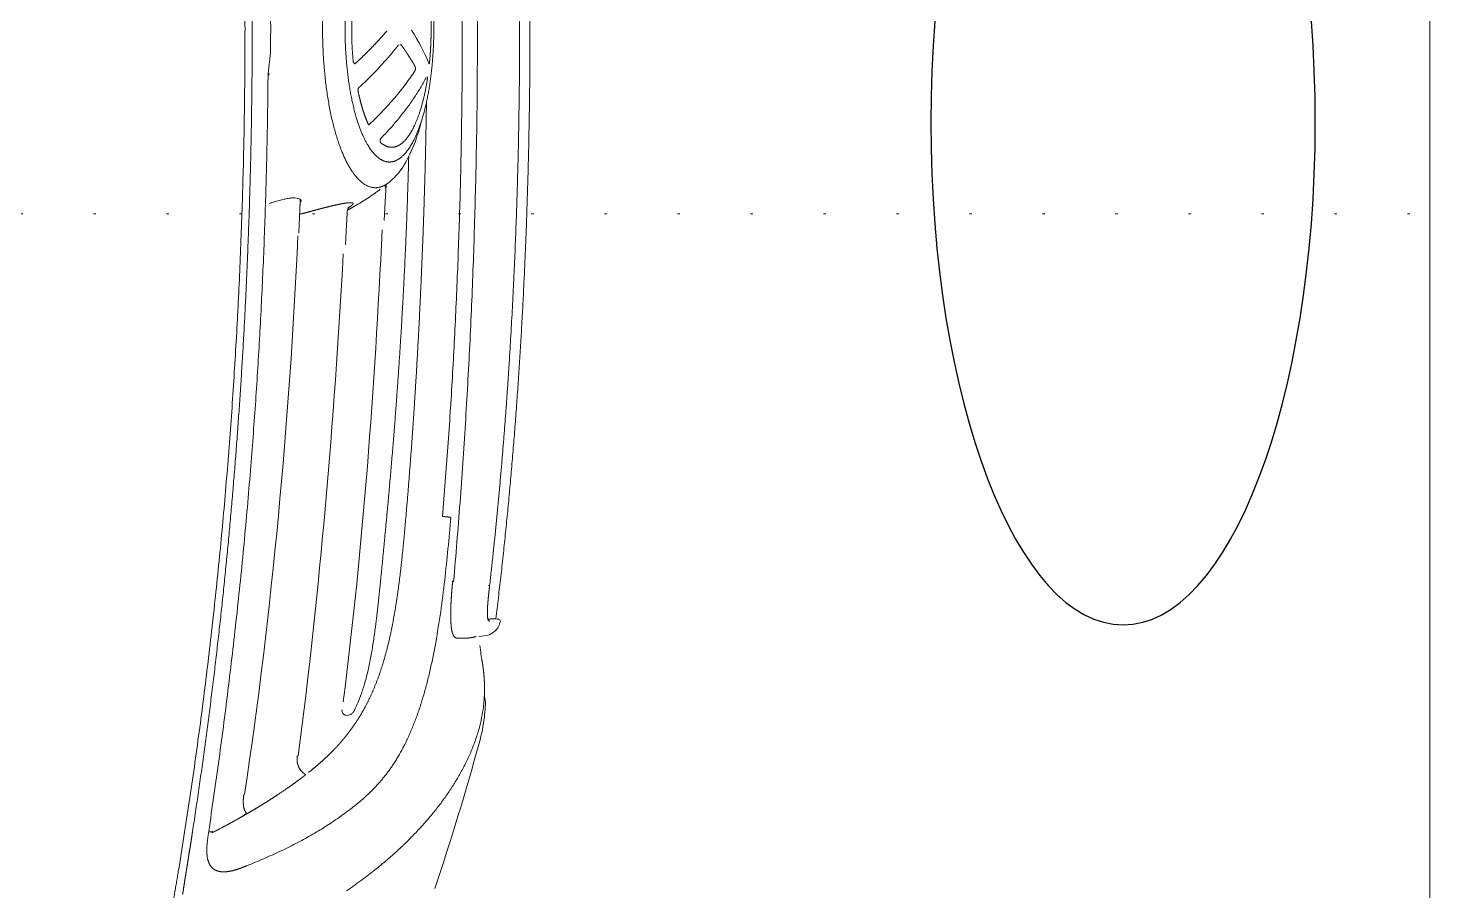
# Model space of a CAD drawing. Extents: x -2012 to 34975, y -1043 to 8321.
# Drawn here: x 31171.9 to 31233.8, y 2199.6 to 2237.7 of the extents above; entities that cross this region are included whole.
import ezdxf
from ezdxf.xclip import XClip

# ---------------------------------------------------------------- set-up
doc = ezdxf.new("R2010")
doc.units = 0
doc.header["$LTSCALE"] = 25
doc.header["$XCLIPFRAME"] = 0
doc.header["$PDMODE"] = 1
doc.linetypes.add('DOT2', pattern=[0.125, 0, -0.125])
doc.layers.get('0').update_dxf_attribs({"color": 9, "lineweight": 9})
for name, color, linetype, lineweight in [('04', 9, 'Continuous', 9), ('06D', 9, 'Continuous', 9), ('20', 9, 'DOT2', 9), ('E-LİNYE', 7, 'Continuous', 30)]:
    doc.layers.add(name, color=color, linetype=linetype, lineweight=lineweight)

# ---------------------------------------------------------------- blocks, each defined once
blk = doc.blocks.new('p-araba-polo')
for p, q in [((0.1157, -0.01977), (0.11462, -0.01066)), ((0.0636, -0.06898), (0.06387, -0.07386)), ((0.06387, -0.07388), (0.06438, -0.08475)), ((0.06854, -0.07272), (0.06886, -0.07295)), ((0.08109, -0.08663), (0.08157, -0.09555)), ((0.01422, -0.2609), (0.01391, -0.26097)), ((0.01508, -0.26079), (0.01402, -0.26094)), ((0.01503, -0.26079), (0.01425, -0.2609)), ((0.01831, -0.26121), (0.0184, -0.2612)), ((0.02002, -0.30334), (0.02013, -0.30423))]:
    blk.add_line(p, q)
at = {"flags": 128}
blk.add_lwpolyline([(0.08077, -0.08162), (0.08096, -0.08412), (0.08109, -0.08662)], dxfattribs=at)
for points, degree, knots in [([(0.15535, 0.37241), (0.15371, 0.36215), (0.15042, 0.34164), (0.14607, 0.31078), (0.14215, 0.27986), (0.13867, 0.24889), (0.13562, 0.21788), (0.133, 0.18682), (0.13079, 0.15573), (0.12899, 0.12462), (0.1276, 0.09348), (0.12662, 0.06233), (0.126, 0.03117), (0.12593, 0.01039), (0.12589, 0)], 3, [0, 0, 0, 0, 0.083333, 0.166666, 0.25, 0.333333, 0.416666, 0.5, 0.583333, 0.666666, 0.75, 0.833333, 0.916667, 1, 1, 1, 1]), ([(0.02319, 0), (0.02323, 0.01165), (0.02332, 0.03494), (0.02397, 0.06987), (0.02503, 0.10479), (0.02653, 0.1397), (0.02847, 0.17458), (0.03081, 0.20944), (0.03275, 0.23265), (0.03372, 0.24425)], 3, [0, 0, 0, 0, 0.142868, 0.285725, 0.428582, 0.571438, 0.714291, 0.857142, 1, 1, 1, 1]), ([(0.03859, 0.21554), (0.03779, 0.20529), (0.03618, 0.1848), (0.03423, 0.15403), (0.03262, 0.12325), (0.03139, 0.09244), (0.03052, 0.06163), (0.02999, 0.03082), (0.02993, 0.01027), (0.0299, 0)], 3, [0, 0, 0, 0, 0.14291, 0.285803, 0.428665, 0.571538, 0.714372, 0.857182, 1, 1, 1, 1]), ([(0.07876, 0), (0.07875, 0.00123), (0.07874, 0.0037), (0.0786, 0.00739), (0.07838, 0.01104), (0.07817, 0.01342), (0.07806, 0.01461)], 3, [0, 0, 0, 0, 0.25, 0.5, 0.75, 1, 1, 1, 1]), ([(0.11455, 0), (0.11456, 0.00178), (0.11456, 0.00534), (0.1146, 0.00889), (0.11462, 0.01066)], 3, [0, 0, 0, 0, 0.5, 1, 1, 1, 1]), ([(0.02319, 0), (0.02323, -0.01165), (0.02332, -0.03494), (0.02397, -0.06987), (0.02503, -0.10479), (0.02653, -0.1397), (0.02847, -0.17458), (0.03081, -0.20944), (0.03275, -0.23265), (0.03372, -0.24425)], 3, [0, 0, 0, 0, 0.142868, 0.285725, 0.428582, 0.571438, 0.714291, 0.857142, 1, 1, 1, 1]), ([(0.03859, -0.21554), (0.03779, -0.20529), (0.03618, -0.1848), (0.03423, -0.15403), (0.03262, -0.12324), (0.03139, -0.09244), (0.03052, -0.06163), (0.02999, -0.03082), (0.02993, -0.01027), (0.0299, 0)], 3, [0, 0, 0, 0, 0.14291, 0.285803, 0.428665, 0.571538, 0.714372, 0.857182, 1, 1, 1, 1]), ([(0.07876, 0), (0.07875, -0.00123), (0.07874, -0.0037), (0.0786, -0.00739), (0.07838, -0.01104), (0.07817, -0.01342), (0.07806, -0.01461)], 3, [0, 0, 0, 0, 0.25, 0.5, 0.75, 1, 1, 1, 1]), ([(0.11455, 0), (0.11456, -0.00178), (0.11456, -0.00534), (0.1146, -0.00888), (0.11462, -0.01066)], 3, [0, 0, 0, 0, 0.5, 1, 1, 1, 1]), ([(0.15535, -0.37241), (0.15371, -0.36215), (0.15042, -0.34164), (0.14607, -0.31078), (0.14215, -0.27986), (0.13867, -0.24889), (0.13562, -0.21788), (0.133, -0.18682), (0.13079, -0.15573), (0.12899, -0.12462), (0.1276, -0.09348), (0.12662, -0.06233), (0.126, -0.03117), (0.12593, -0.01039), (0.12589, 0)], 3, [0, 0, 0, 0, 0.083333, 0.166666, 0.25, 0.333333, 0.416666, 0.5, 0.583333, 0.666666, 0.75, 0.833333, 0.916667, 1, 1, 1, 1]), ([(0.07565, -0.02604), (0.07398, -0.02447), (0.07064, -0.02134), (0.06608, -0.01661), (0.06182, -0.01188), (0.05929, -0.00871), (0.05803, -0.00713)], 3, [0, 0, 0, 0, 0.25, 0.5, 0.750001, 1, 1, 1, 1]), ([(0.05847, -0.00759), (0.05844, -0.00759), (0.0584, -0.00758), (0.0584, -0.00761), (0.05841, -0.00762)], 3, [0, 0, 0, 0, 0.500023, 1, 1, 1, 1]), ([(0.04437, -0.01477), (0.04439, -0.0149), (0.04442, -0.01517), (0.0445, -0.01543), (0.04459, -0.01554), (0.04464, -0.01545), (0.04467, -0.01541)], 3, [0, 0, 0, 0, 0.250017, 0.50001, 0.749992, 1, 1, 1, 1]), ([(0.07806, -0.01461), (0.07801, -0.01474), (0.07791, -0.01501), (0.07775, -0.01496), (0.07768, -0.01494)], 3, [0, 0, 0, 0, 0.500677, 1, 1, 1, 1]), ([(0.04536, -0.02149), (0.04535, -0.02157), (0.04533, -0.02174), (0.04533, -0.02205), (0.04535, -0.02238), (0.04537, -0.02258), (0.04539, -0.02268)], 3, [0, 0, 0, 0, 0.252843, 0.501765, 0.750957, 1, 1, 1, 1]), ([(0.04557, -0.02131), (0.04555, -0.02128), (0.0455, -0.02121), (0.04544, -0.02122), (0.04539, -0.02131), (0.04537, -0.02143), (0.04536, -0.02149)], 3, [0, 0, 0, 0, 0.250438, 0.501916, 0.753209, 1, 1, 1, 1]), ([(0.04593, -0.02173), (0.04675, -0.02323), (0.04839, -0.02623), (0.05128, -0.03074), (0.05448, -0.03526), (0.05803, -0.03978), (0.06189, -0.04429), (0.06473, -0.04729), (0.06616, -0.04879)], 3, [0, 0, 0, 0, 0.16668, 0.33334, 0.5, 0.66666, 0.83332, 1, 1, 1, 1]), ([(0.0508, -0.01862), (0.05147, -0.01961), (0.0528, -0.02159), (0.0557, -0.02556), (0.05967, -0.03052), (0.06413, -0.03547), (0.06796, -0.03943), (0.06999, -0.0414), (0.07101, -0.04238)], 3, [0, 0, 0, 0, 0.125004, 0.250006, 0.499999, 0.749992, 0.874995, 1, 1, 1, 1]), ([(0.08008, -0.02337), (0.08008, -0.02337), (0.08008, -0.02337), (0.08008, -0.02337), (0.08008, -0.02337), (0.08008, -0.02337), (0.08008, -0.02337)], 3, [0, 0, 0, 0, 1, 1, 1, 1, 1, 1, 1]), ([(0.08008, -0.02338), (0.08008, -0.02338), (0.08008, -0.02338), (0.08008, -0.02338), (0.08008, -0.02338), (0.08008, -0.02338), (0.08008, -0.02338)], 3, [0, 0, 0, 0, 1, 1, 1, 1, 1, 1, 1]), ([(0.08022, -0.02243), (0.08022, -0.02243), (0.08022, -0.02243), (0.08022, -0.02243), (0.08022, -0.02243), (0.08022, -0.02243), (0.08022, -0.02243)], 3, [0, 0, 0, 0, 1, 1, 1, 1, 1, 1, 1]), ([(0.08034, -0.02153), (0.08034, -0.02153), (0.08034, -0.02153), (0.08034, -0.02153), (0.08034, -0.02153), (0.08034, -0.02153), (0.08034, -0.02153)], 3, [0, 0, 0, 0, 1, 1, 1, 1, 1, 1, 1]), ([(0.08034, -0.02153), (0.08034, -0.02153), (0.08034, -0.02153), (0.08034, -0.02153), (0.08034, -0.02153), (0.08034, -0.02153), (0.08034, -0.02153)], 3, [0, 0, 0, 0, 1, 1, 1, 1, 1, 1, 1]), ([(0.12331, -0.19317), (0.12257, -0.18355), (0.1211, -0.16432), (0.11934, -0.13544), (0.11789, -0.10654), (0.11681, -0.07763), (0.11603, -0.04871), (0.11581, -0.02942), (0.1157, -0.01977)], 3, [0, 0, 0, 0, 0.166667, 0.333329, 0.499994, 0.666662, 0.833329, 1, 1, 1, 1]), ([(0.07595, -0.02748), (0.07597, -0.02735), (0.076, -0.02709), (0.07595, -0.02665), (0.07583, -0.02626), (0.07571, -0.02611), (0.07565, -0.02604)], 3, [0, 0, 0, 0, 0.250006, 0.500022, 0.750005, 1, 1, 1, 1]), ([(0.048, -0.04094), (0.05018, -0.04959), (0.05426, -0.05961), (0.05988, -0.06592), (0.06207, -0.06774)], 3, [0, 0, 0, 0, 0.724927, 1, 1, 1, 1]), ([(0.07101, -0.04238), (0.07105, -0.04241), (0.07112, -0.04247), (0.07123, -0.04247), (0.07133, -0.04241), (0.07139, -0.04232), (0.07141, -0.04227)], 3, [0, 0, 0, 0, 0.250044, 0.499974, 0.749882, 1, 1, 1, 1]), ([(0.06616, -0.04935), (0.06615, -0.04925), (0.06612, -0.04905), (0.06604, -0.04878), (0.06594, -0.04855), (0.06586, -0.04845), (0.06582, -0.0484)], 3, [0, 0, 0, 0, 0.249941, 0.499809, 0.750049, 1, 1, 1, 1]), ([(0.08058, -0.08018), (0.07851, -0.07902), (0.07436, -0.0767), (0.0707, -0.07421), (0.06887, -0.07296)], 3, [0, 0, 0, 0, 0.497743, 1, 1, 1, 1]), ([(0.08063, -0.07935), (0.08057, -0.07931), (0.08015, -0.07902), (0.07942, -0.07822), (0.08107, -0.08062), (0.08077, -0.08162)], 3, [0, 0, 0, 0, 0.049965, 0.344308, 1, 1, 1, 1]), ([(0.10149, -0.07539), (0.10181, -0.07523), (0.10246, -0.07491), (0.10383, -0.07473), (0.10544, -0.07479), (0.10723, -0.07505), (0.10848, -0.07533), (0.10911, -0.07547)], 3, [0, 0, 0, 0, 0.19954, 0.398751, 0.598409, 0.798825, 1, 1, 1, 1]), ([(0.10911, -0.07547), (0.10986, -0.07566), (0.11136, -0.07604), (0.11341, -0.07666), (0.11472, -0.07708), (0.11525, -0.07726)], 3, [0, 0, 0, 0, 0.371057, 0.742346, 1, 1, 1, 1]), ([(0.14194, -0.35489), (0.14038, -0.34415), (0.13726, -0.32267), (0.1331, -0.29037), (0.12936, -0.25802), (0.12604, -0.22562), (0.12422, -0.20399), (0.12331, -0.19317)], 3, [0, 0, 0, 0, 0.2, 0.4, 0.6, 0.8, 1, 1, 1, 1]), ([(0.03499, -0.21596), (0.03539, -0.22059), (0.03619, -0.22988), (0.03764, -0.24381), (0.03936, -0.25775), (0.04088, -0.26679), (0.04165, -0.27132)], 3, [0, 0, 0, 0, 0.247766, 0.497058, 0.747807, 1, 1, 1, 1]), ([(0.03497, -0.26164), (0.03499, -0.26094), (0.03504, -0.25954), (0.03502, -0.25729), (0.03495, -0.25499), (0.03487, -0.25343), (0.03483, -0.25265)], 3, [0, 0, 0, 0, 0.251327, 0.501735, 0.751271, 1, 1, 1, 1]), ([(0.01309, -0.2618), (0.0133, -0.26283), (0.01419, -0.26501), (0.01736, -0.26792), (0.01902, -0.26832), (0.02261, -0.26858)], 3, [0, 0, 0, 0, 0.07302, 0.262364, 1, 1, 1, 1]), ([(0.01398, -0.26095), (0.01399, -0.26095), (0.014, -0.26095), (0.01401, -0.26095), (0.01402, -0.26094)], 2, [0, 0, 0, 0.5, 0.5, 1, 1, 1]), ([(0.03376, -0.26826), (0.03391, -0.26794), (0.03421, -0.26731), (0.03457, -0.2658), (0.03484, -0.26392), (0.03493, -0.2624), (0.03497, -0.26164)], 3, [0, 0, 0, 0, 0.249651, 0.50002, 0.750356, 1, 1, 1, 1]), ([(0.06837, -0.265), (0.06866, -0.26712), (0.06923, -0.27135), (0.07026, -0.27751), (0.07147, -0.28345), (0.07291, -0.28911), (0.07443, -0.29383), (0.07594, -0.29774), (0.07691, -0.29982), (0.07741, -0.30088)], 3, [0, 0, 0, 0, 0.158147, 0.316114, 0.473938, 0.631662, 0.789307, 0.893445, 1, 1, 1, 1]), ([(0.01999, -0.26657), (0.01999, -0.26657), (0.01999, -0.26657), (0.01999, -0.26657), (0.01999, -0.26657), (0.01999, -0.26657), (0.01999, -0.26657), (0.01999, -0.26657), (0.01999, -0.26657), (0.01999, -0.26657), (0.01999, -0.26657)], 5, [0, 0, 0, 0, 0, 0, 1, 1, 1, 1, 1, 1, 1, 1, 1, 1, 1]), ([(0.01999, -0.26657), (0.01999, -0.26657), (0.01999, -0.26657), (0.01999, -0.26657), (0.01999, -0.26657), (0.01999, -0.26657), (0.01999, -0.26657), (0.01999, -0.26657), (0.01999, -0.26657), (0.01999, -0.26657), (0.01999, -0.26657)], 5, [0, 0, 0, 0, 0, 0, 1, 1, 1, 1, 1, 1, 1, 1, 1, 1, 1]), ([(0.0239, -0.26865), (0.02396, -0.26867), (0.02449, -0.26882), (0.02513, -0.26895), (0.0257, -0.26906)], 3, [0, 0, 0, 0, 0.111026, 1, 1, 1, 1]), ([(0.02465, -0.26849), (0.02465, -0.26849), (0.02465, -0.26849), (0.02465, -0.26849), (0.02465, -0.26849), (0.02465, -0.26849), (0.02465, -0.26849)], 3, [0, 0, 0, 0, 1, 1, 1, 1, 1, 1, 1]), ([(0.03194, -0.26932), (0.03225, -0.26933), (0.03288, -0.26935), (0.03347, -0.26862), (0.03376, -0.26826)], 3, [0, 0, 0, 0, 0.496902, 1, 1, 1, 1]), ([(0.04165, -0.27132), (0.04203, -0.27334), (0.04278, -0.27737), (0.04406, -0.28325), (0.04544, -0.28896), (0.04694, -0.29445), (0.04857, -0.29971), (0.0503, -0.30474), (0.05156, -0.30787), (0.05219, -0.30944)], 3, [0, 0, 0, 0, 0.14299, 0.285846, 0.42866, 0.571442, 0.714235, 0.857051, 1, 1, 1, 1]), ([(0.02048, -0.29888), (0.02041, -0.29825), (0.02028, -0.29696), (0.02021, -0.29567), (0.02017, -0.29502)], 3, [0, 0, 0, 0, 0.490502, 1, 1, 1, 1]), ([(0.03087, -0.32921), (0.02996, -0.32752), (0.02813, -0.32416), (0.02588, -0.31916), (0.02397, -0.3142), (0.02245, -0.3093), (0.02127, -0.30444), (0.0208, -0.30124), (0.02057, -0.29965)], 3, [0, 0, 0, 0, 0.166666, 0.333333, 0.5, 0.666667, 0.833333, 1, 1, 1, 1]), ([(0.07829, -0.30231), (0.07842, -0.30245), (0.07868, -0.30272), (0.07901, -0.30293), (0.07917, -0.30303)], 3, [0, 0, 0, 0, 0.498736, 1, 1, 1, 1]), ([(0.07917, -0.30303), (0.0795, -0.30317), (0.08014, -0.30346), (0.08126, -0.30351), (0.08184, -0.30323), (0.08213, -0.30309)], 3, [0, 0, 0, 0, 0.334219, 0.667128, 1, 1, 1, 1]), ([(0.08213, -0.30309), (0.08231, -0.30294), (0.08266, -0.30264), (0.08298, -0.30186), (0.08305, -0.30126), (0.08309, -0.30097)], 3, [0, 0, 0, 0, 0.331791, 0.664325, 1, 1, 1, 1]), ([(0.05406, -0.35898), (0.05263, -0.35753), (0.04977, -0.35464), (0.04589, -0.35034), (0.0423, -0.34605), (0.03901, -0.3418), (0.03602, -0.33757), (0.03327, -0.33337), (0.03167, -0.33059), (0.03087, -0.32921)], 3, [0, 0, 0, 0, 0.142856, 0.285712, 0.428569, 0.571427, 0.714284, 0.857142, 1, 1, 1, 1]), ([(0.0785, -0.34425), (0.08038, -0.34568), (0.08415, -0.34852), (0.09024, -0.35258), (0.09664, -0.35644), (0.10334, -0.3601), (0.11033, -0.36355), (0.11757, -0.36683), (0.12258, -0.36889), (0.12509, -0.36991)], 3, [0, 0, 0, 0, 0.142744, 0.285902, 0.429075, 0.572117, 0.714996, 0.857678, 1, 1, 1, 1]), ([(0.12523, -0.34664), (0.1257, -0.34703), (0.12663, -0.34782), (0.12772, -0.34846), (0.12827, -0.34879)], 3, [0, 0, 0, 0, 0.497077, 1, 1, 1, 1]), ([(0.14187, -0.35443), (0.14187, -0.35443), (0.14187, -0.35443), (0.14187, -0.35443), (0.14187, -0.35443), (0.14187, -0.35443), (0.14187, -0.35443), (0.14187, -0.35443), (0.14187, -0.35443), (0.14187, -0.35443), (0.14187, -0.35443)], 5, [0, 0, 0, 0, 0, 0, 1, 1, 1, 1, 1, 1.000001, 1.000001, 1.000001, 1.000001, 1.000001, 1.000001]), ([(0.14187, -0.35443), (0.14187, -0.35443), (0.14187, -0.35443), (0.14187, -0.35443), (0.14187, -0.35443), (0.14187, -0.35443), (0.14187, -0.35443), (0.14187, -0.35443), (0.14187, -0.35443), (0.14187, -0.35443), (0.14187, -0.35443)], 5, [0, 0, 0, 0, 0, 0, 1, 1, 1, 1, 1, 1.000001, 1.000001, 1.000001, 1.000001, 1.000001, 1.000001]), ([(0.15164, -0.37105), (0.15194, -0.37296), (0.15256, -0.37679), (0.15315, -0.38062), (0.15345, -0.38254)], 3, [0, 0, 0, 0, 0.500002, 1, 1, 1, 1])]:
    blk.add_open_spline(points, degree=degree, knots=knots)
for points, degree in [([(0.12271, 0), (0.12272, 0.07123), (0.12528, 0.14246), (0.13042, 0.21356), (0.13824, 0.28443), (0.14908, 0.35484)], 5), ([(0.01508, 0.26079), (0.0105, 0.2237), (0.00687, 0.18651), (0.00409, 0.14926), (0.00205, 0.11197), (0.00069, 0.07466), (0, 0.03733), (0, 0)], 7), ([(0.00457, 0), (0.00457, 0.04924), (0.00586, 0.09856), (0.00836, 0.14784), (0.01224, 0.19704), (0.01783, 0.24604)], 5), ([(0.06162, 0.06735), (0.06757, 0.07265), (0.07406, 0.07241), (0.08041, 0.06604), (0.08585, 0.05387), (0.08973, 0.03731), (0.09163, 0.01856), (0.09163, 0)], 7), ([(0.04249, 0), (0.04249, 0.01509), (0.04403, 0.03018), (0.04712, 0.04349), (0.05145, 0.05322), (0.05641, 0.05836), (0.06143, 0.05887)], 6), ([(0.06143, 0.05887), (0.06667, 0.05941), (0.07196, 0.05488), (0.07664, 0.04523), (0.08001, 0.03151), (0.08169, 0.01575), (0.08169, 0)], 6), ([(0.04437, 0.01477), (0.04417, 0.01272), (0.044, 0.01064), (0.04387, 0.00853), (0.04377, 0.00641), (0.0437, 0.00428), (0.04367, 0.00214), (0.04367, 0)], 7), ([(0, 0), (-0.00005, 0), (-0.00006, 0), (-0.00005, 0), (-0.00003, 0), (0, 0)], 5), ([(0, 0), (-0.00005, 0), (-0.00006, 0), (-0.00005, 0), (-0.00003, 0), (0, 0)], 5), ([(0.01508, -0.26079), (0.0105, -0.2237), (0.00687, -0.18651), (0.00409, -0.14926), (0.00205, -0.11197), (0.00069, -0.07466), (0, -0.03733), (0, 0)], 7), ([(0.00457, 0), (0.00457, -0.04924), (0.00586, -0.09856), (0.00836, -0.14784), (0.01224, -0.19704), (0.01783, -0.24604)], 5), ([(0.04249, 0), (0.04249, -0.01509), (0.04403, -0.03018), (0.04712, -0.04349), (0.05145, -0.05321), (0.05641, -0.05836), (0.06143, -0.05887)], 6), ([(0.04437, -0.01477), (0.04417, -0.01272), (0.044, -0.01064), (0.04387, -0.00853), (0.04377, -0.00641), (0.0437, -0.00428), (0.04367, -0.00214), (0.04367, 0)], 7), ([(0.06143, -0.05887), (0.06667, -0.0594), (0.07196, -0.05488), (0.07664, -0.04523), (0.08001, -0.03151), (0.08169, -0.01575), (0.08169, 0)], 6), ([(0.06162, -0.06735), (0.06757, -0.07265), (0.07406, -0.07241), (0.08041, -0.06604), (0.08585, -0.05387), (0.08973, -0.03731), (0.09163, -0.01855), (0.09163, 0)], 7), ([(0.12271, 0), (0.12272, -0.07123), (0.12528, -0.14246), (0.13042, -0.21356), (0.13824, -0.28443), (0.14908, -0.35484)], 5), ([(0.05237, -0.00064), (0.04922, -0.0055), (0.04666, -0.01037), (0.04469, -0.01521)], 3), ([(0.07722, -0.01541), (0.07498, -0.01335), (0.07282, -0.01129), (0.07073, -0.00922), (0.06872, -0.00714), (0.06679, -0.00507), (0.06495, -0.00299), (0.06318, -0.00091)], 7), ([(0.05071, -0.01679), (0.05148, -0.01541), (0.05229, -0.01403), (0.05314, -0.01266), (0.05402, -0.01128), (0.05494, -0.00989), (0.05589, -0.00851), (0.05688, -0.00713)], 7), ([(0.05749, -0.00712), (0.05724, -0.00709), (0.05697, -0.00701), (0.05688, -0.00713)], 3), ([(0.05688, -0.00713), (0.05697, -0.00701), (0.05724, -0.00709), (0.05749, -0.00712)], 3), ([(0.04467, -0.01541), (0.04463, -0.01551), (0.04458, -0.01554), (0.04453, -0.01551), (0.04448, -0.01539), (0.04443, -0.01522), (0.0444, -0.01501), (0.04437, -0.01477)], 7), ([(0.0506, -0.01775), (0.05059, -0.01758), (0.05059, -0.0174), (0.0506, -0.01723), (0.05061, -0.01708), (0.05064, -0.01696), (0.05067, -0.01686), (0.05071, -0.01679)], 7), ([(0.0508, -0.01862), (0.05076, -0.01855), (0.05072, -0.01846), (0.05069, -0.01835), (0.05065, -0.01822), (0.05063, -0.01807), (0.05061, -0.01792), (0.0506, -0.01775)], 7), ([(0.07783, -0.01477), (0.07781, -0.01501), (0.07775, -0.01522), (0.07768, -0.01539), (0.07756, -0.01551), (0.07745, -0.01554), (0.07733, -0.01551), (0.07722, -0.01541)], 7), ([(0.07768, -0.01494), (0.07773, -0.01499), (0.0778, -0.01501), (0.07786, -0.01499), (0.07793, -0.01493), (0.07799, -0.01484), (0.07803, -0.01473), (0.07806, -0.01461)], 7), ([(0.04539, -0.02268), (0.04536, -0.02251), (0.04534, -0.02233), (0.04533, -0.02214), (0.04532, -0.02195), (0.04533, -0.02178), (0.04534, -0.02162), (0.04536, -0.02149)], 7), ([(0.04536, -0.02149), (0.04537, -0.02138), (0.0454, -0.02129), (0.04543, -0.02122), (0.04546, -0.0212), (0.0455, -0.0212), (0.04553, -0.02124), (0.04557, -0.02131)], 7), ([(0.06601, -0.05027), (0.06264, -0.05324), (0.05904, -0.05386), (0.05544, -0.05185), (0.05206, -0.04739), (0.04917, -0.04061), (0.0469, -0.03219), (0.04539, -0.02268)], 7), ([(0.11564, -0.01992), (0.11533, -0.01994), (0.11515, -0.01999), (0.11511, -0.02009), (0.11525, -0.02021), (0.11559, -0.02035)], 5), ([(0.11564, -0.01992), (0.11533, -0.01994), (0.11515, -0.01999), (0.11511, -0.02009), (0.11525, -0.02021), (0.11559, -0.02035)], 5), ([(0.11559, -0.02035), (0.11562, -0.02023), (0.11564, -0.02011), (0.11566, -0.01999), (0.11568, -0.01987), (0.1157, -0.01977)], 5), ([(0.07595, -0.02748), (0.07545, -0.02994), (0.07489, -0.03231), (0.07428, -0.03457), (0.07363, -0.0367), (0.07293, -0.0387), (0.07219, -0.04056), (0.07141, -0.04227)], 7), ([(0.05472, -0.21463), (0.05276, -0.19201), (0.05109, -0.16934), (0.04966, -0.14664), (0.04846, -0.12392), (0.04745, -0.10118), (0.04665, -0.07843), (0.04607, -0.05568), (0.04574, -0.03292)], 8), ([(0.04574, -0.03292), (0.04607, -0.05568), (0.04665, -0.07843), (0.04745, -0.10118), (0.04846, -0.12392), (0.04966, -0.14664), (0.05109, -0.16934), (0.05276, -0.19201), (0.05472, -0.21463)], 8), ([(0.07141, -0.04227), (0.07137, -0.04236), (0.07133, -0.04243), (0.07127, -0.04248), (0.0712, -0.0425), (0.07113, -0.04248), (0.07107, -0.04244), (0.07101, -0.04238)], 7), ([(0.06616, -0.04935), (0.06618, -0.04954), (0.06619, -0.04972), (0.06618, -0.04989), (0.06615, -0.05002), (0.06611, -0.05013), (0.06607, -0.05022), (0.06601, -0.05027)], 7), ([(0.06311, -0.21382), (0.0613, -0.19427), (0.05965, -0.17468), (0.05811, -0.15505), (0.05683, -0.13538), (0.0557, -0.11569), (0.05477, -0.09598), (0.05407, -0.07626), (0.05357, -0.05655)], 8), ([(0.05357, -0.05655), (0.05407, -0.07626), (0.05477, -0.09598), (0.0557, -0.11569), (0.05683, -0.13538), (0.05811, -0.15505), (0.05965, -0.17468), (0.0613, -0.19427), (0.06311, -0.21382)], 8), ([(0.0636, -0.06896), (0.06362, -0.06909), (0.06365, -0.06925), (0.0637, -0.06941), (0.06376, -0.06958), (0.06384, -0.06976), (0.06393, -0.06994), (0.06402, -0.07013)], 7), ([(0.06887, -0.07296), (0.06796, -0.07229), (0.06705, -0.07162), (0.06618, -0.07095)], 3), ([(0.06885, -0.07294), (0.06885, -0.07295), (0.06886, -0.07295), (0.06887, -0.07296)], 3), ([(0.06885, -0.07294), (0.06885, -0.07295), (0.06886, -0.07295), (0.06887, -0.07296)], 3), ([(0.07865, -0.07693), (0.07826, -0.07699), (0.07796, -0.07707), (0.07788, -0.07726), (0.07808, -0.07756), (0.07853, -0.07796), (0.07918, -0.07844), (0.07998, -0.07896)], 7), ([(0.07865, -0.07693), (0.07826, -0.07699), (0.07796, -0.07707), (0.07788, -0.07726), (0.07808, -0.07756), (0.07853, -0.07796), (0.07918, -0.07844), (0.07998, -0.07896)], 7), ([(0.08519, -0.07775), (0.08397, -0.07749), (0.08282, -0.07726), (0.08176, -0.07708), (0.08079, -0.07694), (0.07993, -0.07687), (0.07921, -0.07686), (0.07865, -0.07693)], 7), ([(0.08519, -0.07775), (0.0864, -0.07802), (0.08768, -0.07831), (0.089, -0.07864), (0.09037, -0.07899), (0.09178, -0.07935), (0.0932, -0.07973), (0.09465, -0.08012)], 7), ([(0.10138, -0.08192), (0.1004, -0.08166), (0.09943, -0.0814), (0.09846, -0.08114), (0.0975, -0.08088), (0.09655, -0.08062), (0.09559, -0.08037), (0.09465, -0.08012)], 7), ([(0.10149, -0.07539), (0.10134, -0.07549), (0.10119, -0.07559), (0.10109, -0.07573), (0.10106, -0.0759), (0.1011, -0.0761), (0.10121, -0.07632), (0.10138, -0.07656)], 7), ([(0.10149, -0.07539), (0.10164, -0.07912), (0.1018, -0.08284), (0.10196, -0.08657), (0.10213, -0.0903)], 4), ([(0.06529, -0.08893), (0.0687, -0.15862), (0.07363, -0.22828), (0.08254, -0.2975)], 3), ([(0.1025, -0.09158), (0.10631, -0.1742), (0.11391, -0.25667), (0.12608, -0.33849)], 3), ([(0.08248, -0.09953), (0.08654, -0.17365), (0.09271, -0.24768), (0.10242, -0.32128)], 3), ([(0.03859, -0.21554), (0.03749, -0.21565), (0.03639, -0.21576), (0.03565, -0.21584), (0.03532, -0.2159), (0.03499, -0.21596)], 5), ([(0.03859, -0.21554), (0.03749, -0.21565), (0.03639, -0.21576), (0.03565, -0.21584), (0.03532, -0.2159), (0.03499, -0.21596)], 5), ([(0.05472, -0.21463), (0.05545, -0.223), (0.05619, -0.23116), (0.057, -0.23901), (0.05791, -0.2466), (0.05894, -0.25375), (0.06014, -0.26062), (0.06152, -0.26706)], 7), ([(0.06311, -0.21382), (0.06401, -0.22347), (0.06489, -0.23274), (0.06574, -0.24156), (0.06657, -0.24988), (0.06741, -0.25769), (0.06837, -0.265)], 6), ([(0.01783, -0.24604), (0.01779, -0.24604), (0.01798, -0.24602), (0.01826, -0.24599)], 3), ([(0.01783, -0.24604), (0.01805, -0.24795), (0.01827, -0.24986), (0.01847, -0.25175), (0.01864, -0.25355), (0.01876, -0.25522), (0.01882, -0.2567), (0.01883, -0.25795)], 7), ([(0.03372, -0.24425), (0.03385, -0.24424), (0.03396, -0.24423), (0.03408, -0.24422), (0.03414, -0.24422), (0.03417, -0.24421)], 5), ([(0.03417, -0.24421), (0.03414, -0.24422), (0.03408, -0.24422), (0.03396, -0.24423), (0.03385, -0.24424), (0.03372, -0.24425)], 5), ([(0.03417, -0.24421), (0.03432, -0.24589), (0.03447, -0.24758), (0.03461, -0.24927), (0.03473, -0.25096), (0.03483, -0.25265)], 5), ([(0.03483, -0.25265), (0.03494, -0.25452), (0.03502, -0.25639), (0.03506, -0.25822), (0.03505, -0.26), (0.03497, -0.26164)], 5), ([(0.01883, -0.25795), (0.01884, -0.2596), (0.01875, -0.26091), (0.01853, -0.2615), (0.01828, -0.26174), (0.01803, -0.26176), (0.01777, -0.26178)], 6), ([(0.01353, -0.26112), (0.01334, -0.26117), (0.01317, -0.26128), (0.01309, -0.26179)], 3), ([(0.01382, -0.261), (0.01385, -0.26099), (0.01388, -0.26098), (0.01391, -0.26097), (0.01394, -0.26096), (0.01398, -0.26095)], 5), ([(0.01398, -0.26095), (0.01398, -0.26095), (0.01399, -0.26095), (0.01399, -0.26095), (0.014, -0.26095), (0.014, -0.26095), (0.01401, -0.26094), (0.01402, -0.26094)], 7), ([(0.01402, -0.26094), (0.01409, -0.26092), (0.01415, -0.2609), (0.01452, -0.26087)], 3), ([(0.01402, -0.26094), (0.01404, -0.26094), (0.01407, -0.26093), (0.01411, -0.26092), (0.01416, -0.26091), (0.01423, -0.2609), (0.01431, -0.26089), (0.01442, -0.26088)], 7), ([(0.01508, -0.26079), (0.01503, -0.26079), (0.01502, -0.26079), (0.01503, -0.26079), (0.01505, -0.26079), (0.01508, -0.26079)], 5), ([(0.01508, -0.26079), (0.01503, -0.26079), (0.01502, -0.26079), (0.01503, -0.26079), (0.01505, -0.26079), (0.01508, -0.26079)], 5), ([(0.01508, -0.26079), (0.01681, -0.26084), (0.01855, -0.26088)], 2), ([(0.01819, -0.26122), (0.01824, -0.26122), (0.0183, -0.26121), (0.01836, -0.2612), (0.01842, -0.26119)], 4), ([(0.01844, -0.26119), (0.0184, -0.2612), (0.01836, -0.26121), (0.01831, -0.26121), (0.01827, -0.26122), (0.01823, -0.26122), (0.01819, -0.26122)], 6), ([(0.03497, -0.26164), (0.03489, -0.26351), (0.03473, -0.2652), (0.03447, -0.26662), (0.03413, -0.2676), (0.03376, -0.26826)], 5), ([(0.0257, -0.26906), (0.02524, -0.26899), (0.02481, -0.2689), (0.02441, -0.2688), (0.02404, -0.2687), (0.02371, -0.26858)], 5), ([(0.0257, -0.26906), (0.02667, -0.26922), (0.02778, -0.26932), (0.02902, -0.26938), (0.03041, -0.26935), (0.03194, -0.26932)], 5), ([(0.03376, -0.26826), (0.03342, -0.26886), (0.03305, -0.26918), (0.03268, -0.2693), (0.0323, -0.26931), (0.03194, -0.26932)], 5), ([(0.06152, -0.26706), (0.06286, -0.27335), (0.06438, -0.27928), (0.06609, -0.28483), (0.06802, -0.29006), (0.07015, -0.2949), (0.07251, -0.29944), (0.07506, -0.30366)], 7), ([(0.02211, -0.27254), (0.02183, -0.27507), (0.02149, -0.27746), (0.02109, -0.27983)], 3), ([(0.02127, -0.27882), (0.02085, -0.28112), (0.02051, -0.28344), (0.02026, -0.28575), (0.0201, -0.28807), (0.02003, -0.29039), (0.02005, -0.2927), (0.02017, -0.29502)], 7), ([(0.02017, -0.29502), (0.01987, -0.29615), (0.01958, -0.29728), (0.01968, -0.29839)], 3), ([(0.01968, -0.29844), (0.01977, -0.29993), (0.01982, -0.30154), (0.02003, -0.30335)], 3), ([(0.02048, -0.29888), (0.0205, -0.29903), (0.02051, -0.29919), (0.02053, -0.29934), (0.02055, -0.29949), (0.02057, -0.29965)], 5), ([(0.02057, -0.29965), (0.02054, -0.29939), (0.02051, -0.29913), (0.02048, -0.29888)], 3), ([(0.02059, -0.29957), (0.02059, -0.29958), (0.02059, -0.29958), (0.02059, -0.29957), (0.02059, -0.29957), (0.02059, -0.29957), (0.02059, -0.29957), (0.02059, -0.29957)], 7), ([(0.02061, -0.29948), (0.02061, -0.29948), (0.02061, -0.29948), (0.02061, -0.29948)], 3), ([(0.07917, -0.30303), (0.07867, -0.30274), (0.07824, -0.30236), (0.07792, -0.30191), (0.07766, -0.3014), (0.07741, -0.30088)], 5), ([(0.02013, -0.30425), (0.02063, -0.30803), (0.02126, -0.31132), (0.0225, -0.31587)], 3), ([(0.05219, -0.30944), (0.05555, -0.31751), (0.05934, -0.32455), (0.06353, -0.33051), (0.06814, -0.3356), (0.07316, -0.34011), (0.0785, -0.34425)], 6), ([(0.08003, -0.31096), (0.07916, -0.30981), (0.0783, -0.30864), (0.07746, -0.30744), (0.07664, -0.30621), (0.07584, -0.30495), (0.07506, -0.30366)], 6), ([(0.08264, -0.31421), (0.08211, -0.31358), (0.08159, -0.31295), (0.08106, -0.31229), (0.08055, -0.31163), (0.08003, -0.31096)], 5), ([(0.08798, -0.32001), (0.08689, -0.31892), (0.0858, -0.31779), (0.08473, -0.31664), (0.08368, -0.31544), (0.08264, -0.31421)], 5), ([(0.02249, -0.31586), (0.02842, -0.33739), (0.03495, -0.35874), (0.04204, -0.37991)], 3), ([(0.09785, -0.32871), (0.09617, -0.32738), (0.09449, -0.326), (0.09283, -0.32458), (0.09118, -0.32311), (0.08957, -0.32159), (0.08798, -0.32001)], 6), ([(0.09905, -0.32966), (0.10052, -0.32868), (0.10212, -0.32774), (0.10319, -0.32465), (0.10299, -0.32309), (0.10275, -0.32128)], 5), ([(0.10275, -0.32128), (0.10299, -0.32309), (0.10319, -0.32465), (0.10212, -0.32774), (0.10052, -0.32868), (0.09905, -0.32966)], 5), ([(0.1016, -0.33161), (0.1011, -0.33124), (0.10061, -0.33086), (0.10009, -0.33047), (0.09957, -0.33007), (0.09905, -0.32966)], 5), ([(0.1117, -0.3387), (0.10844, -0.33655), (0.10593, -0.3348), (0.10351, -0.33304), (0.10251, -0.3323), (0.1016, -0.33161)], 5), ([(0.12827, -0.34879), (0.12613, -0.34758), (0.124, -0.34635), (0.12189, -0.34511), (0.1198, -0.34386), (0.11774, -0.34259), (0.1157, -0.34131), (0.11369, -0.34002), (0.1117, -0.3387)], 8), ([(0.1264, -0.33849), (0.12663, -0.34005), (0.12694, -0.34212), (0.12662, -0.34516), (0.12592, -0.34588), (0.12523, -0.34664)], 5), ([(0.1264, -0.3385), (0.12657, -0.33961), (0.12677, -0.34096), (0.12681, -0.3427), (0.12661, -0.3444), (0.12622, -0.34557), (0.12572, -0.34609), (0.12523, -0.34664)], 7), ([(0.12827, -0.34879), (0.1276, -0.34841), (0.12695, -0.348), (0.12634, -0.34757), (0.12576, -0.34712), (0.12523, -0.34664)], 5), ([(0.13716, -0.35363), (0.13426, -0.35211), (0.13245, -0.35111), (0.13109, -0.35037), (0.12966, -0.34957), (0.12827, -0.34879)], 5), ([(0.08112, -0.38106), (0.0747, -0.37663), (0.0688, -0.37221), (0.06336, -0.36777), (0.0585, -0.36337), (0.05406, -0.35898)], 5), ([(0.14038, -0.3553), (0.13997, -0.35509), (0.13957, -0.35489), (0.13917, -0.35468), (0.13877, -0.35447), (0.13836, -0.35426), (0.13796, -0.35405), (0.13756, -0.35384), (0.13716, -0.35363)], 8), ([(0.14194, -0.35489), (0.14125, -0.35489), (0.14057, -0.3549), (0.14019, -0.35486), (0.14018, -0.35478), (0.14048, -0.35469)], 5), ([(0.14048, -0.35469), (0.14018, -0.35478), (0.14019, -0.35486), (0.14057, -0.3549), (0.14125, -0.35489), (0.14194, -0.35489)], 5), ([(0.14142, -0.36949), (0.14236, -0.36786), (0.14295, -0.36574), (0.14311, -0.36258), (0.1425, -0.35872), (0.14194, -0.35489)], 5), ([(0.15164, -0.37105), (0.15127, -0.36873), (0.15089, -0.36642), (0.15052, -0.3641), (0.15016, -0.36179), (0.14979, -0.35947), (0.14943, -0.35716), (0.14908, -0.35484)], 7), ([(0.14908, -0.35484), (0.14993, -0.36024), (0.15078, -0.36564), (0.15164, -0.37105)], 3), ([(0.12509, -0.36991), (0.12699, -0.37068), (0.12886, -0.37141), (0.13079, -0.37205), (0.13273, -0.37248), (0.13455, -0.37258)], 5), ([(0.12509, -0.36991), (0.12699, -0.37068), (0.12886, -0.37141), (0.13079, -0.37205), (0.13273, -0.37248), (0.13455, -0.37258)], 5), ([(0.13455, -0.37258), (0.13593, -0.37266), (0.1373, -0.3726), (0.13863, -0.37224), (0.13979, -0.37162), (0.14067, -0.37077), (0.14142, -0.36949)], 6), ([(0.13455, -0.37258), (0.1362, -0.37268), (0.13785, -0.37256), (0.13942, -0.37192), (0.14052, -0.37102), (0.14142, -0.36949)], 5), ([(0.15345, -0.38254), (0.1532, -0.3809), (0.15294, -0.37925), (0.15268, -0.37761), (0.15242, -0.37597), (0.15216, -0.37433), (0.1519, -0.37269), (0.15164, -0.37105)], 7), ([(0.15535, -0.37241), (0.15704, -0.38263), (0.15881, -0.39283), (0.16068, -0.40305), (0.1627, -0.41322), (0.16484, -0.42301)], 5)]:
    blk.add_open_spline(points, degree=degree)
for p in [(0.11462, -0.01066), (0.1157, -0.01977)]:
    blk.add_point(p)
blk = doc.blocks.new('catikatirevizepergole-krt')
blk.add_lwpolyline([(-30, 1440), (-30, 1370), (-800, 1370), (-800, 1440)], close=True)

msp = doc.modelspace()

# ---------------------------------------------------------------- linework, layer by layer
at = {"layer": '06D'}
msp.add_lwpolyline([(31233.838, 2117.5), (31233.838, 2367.5), (30733.838, 2367.5), (30733.838, 2117.5)], close=True, dxfattribs=at)
at = {"layer": 'E-LİNYE', "color": 3, "linetype": 'Continuous', "extrusion": (0, 0, -1)}
msp.add_ellipse((31220.281, 2233.543), major_axis=(0, 22.204), ratio=0.382407, dxfattribs=at)

# ---------------------------------------------------------------- block references
at = {"layer": '04'}
ref = msp.add_blockref('p-araba-polo', (31194.08, 2237.687), dxfattribs=dict(at, xscale=-100, yscale=100, zscale=100))
XClip(ref).set_block_clipping_path([(-0.0924763951, -0.9835002962), (4.0650970395, 0.9845199444)])
at = {"layer": '20'}
msp.add_blockref('catikatirevizepergole-krt', (31581.35, 789.503), dxfattribs=at)

doc.saveas('drawing.dxf')
